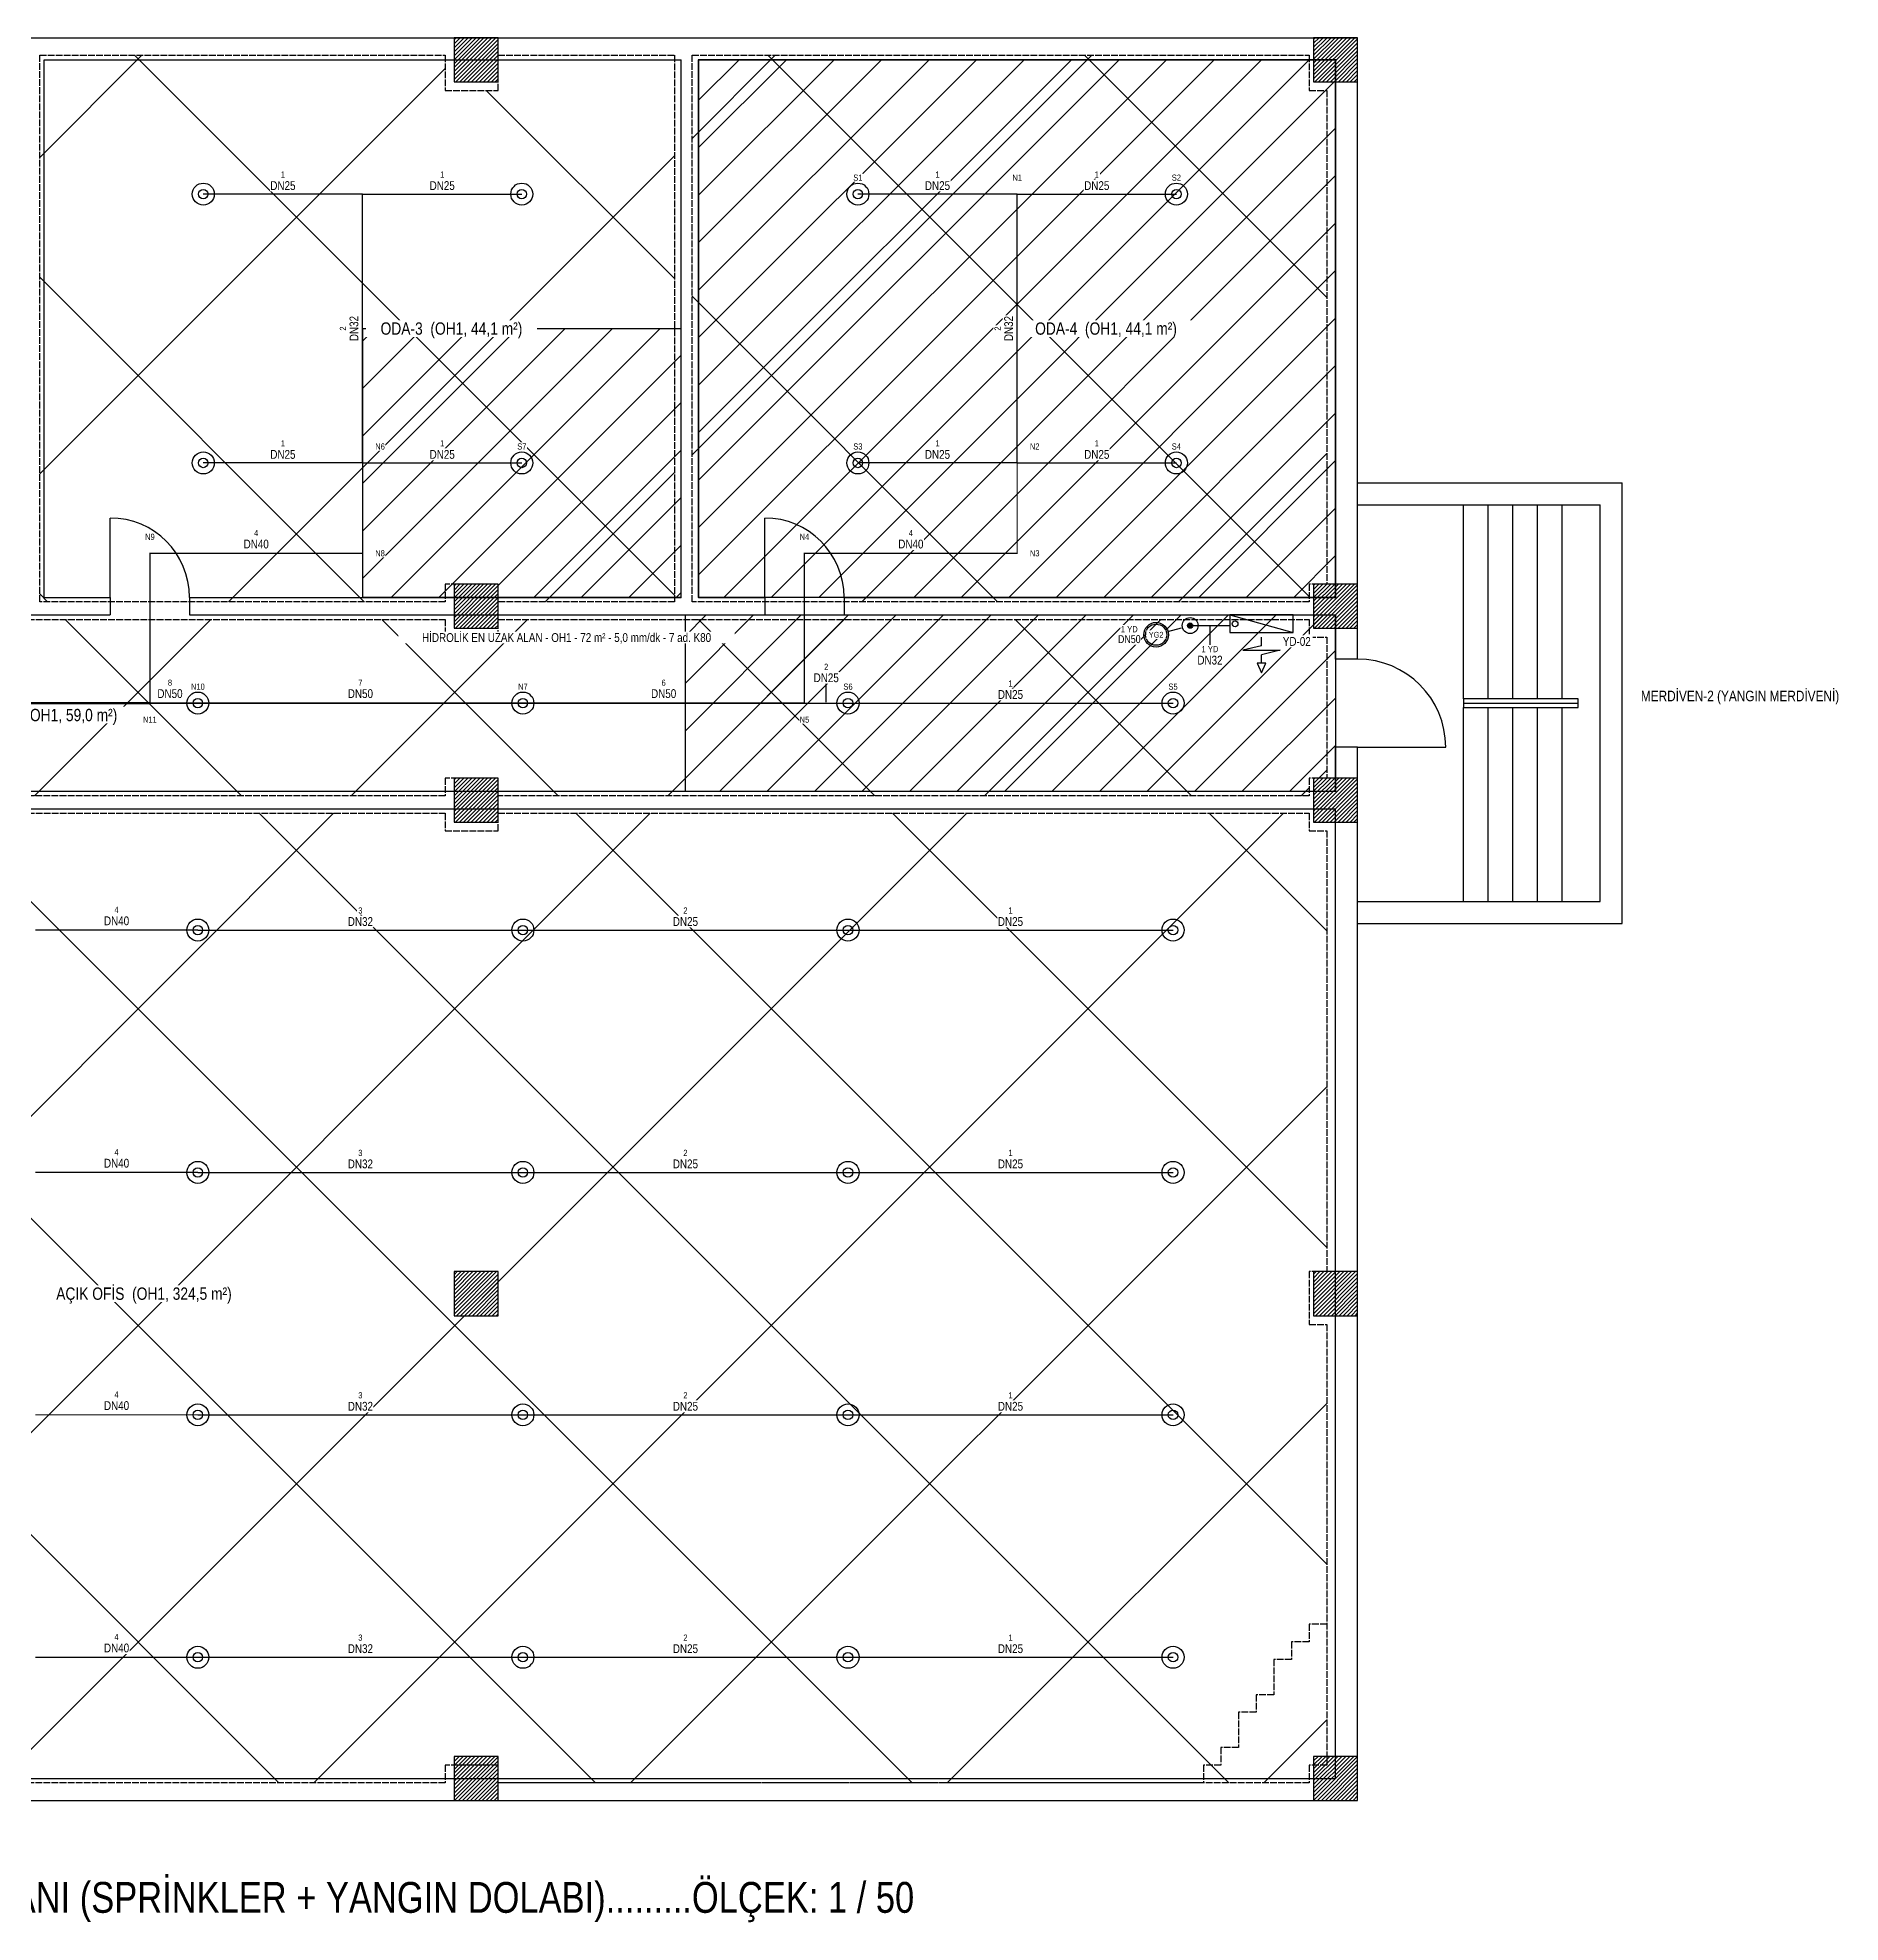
# Model space of a CAD drawing. Header units: centimetres. Extents: x -402 to 7506, y -568 to 2338.
# Drawn here: x 1503 to 3548, y -138 to 2000 of the extents above; entities that cross this region are included whole.
import ezdxf
from ezdxf.enums import TextEntityAlignment as Align

# ---------------------------------------------------------------- set-up
doc = ezdxf.new("R2010")
doc.units = ezdxf.units.CM
doc.linetypes.add('DASHED', pattern=[1.524, 1.27, -0.254])
for name, color, linetype in [('ROTAS-MIMARI-DUVAR', 8, 'Continuous'), ('ROTAS-MIMARI-KAPI', 8, 'Continuous'), ('ROTAS-MIMARI-KOLON', 8, 'Continuous'), ('ROTAS-MIMARI-KOLON-TARAMA', 9, 'Continuous'), ('ROTAS-MIMARI-MAHAL', 7, 'Continuous'), ('ROTAS-MIMARI-MERDIVEN', 8, 'Continuous'), ('ROTAS-YANGIN-BASLIK', 7, 'Continuous'), ('ROTAS-YANGIN-DOLAP', 1, 'Continuous'), ('ROTAS-YANGIN-DOLAP-BORU', 1, 'Continuous'), ('ROTAS-YANGIN-DOLAP-CAP', 1, 'Continuous'), ('ROTAS-YANGIN-DOLAP-ERISIM', 3, 'DASHED'), ('ROTAS-YANGIN-DOLAP-KAPSAMA', 3, 'Continuous'), ('ROTAS-YANGIN-DOLAP-KOLON', 6, 'Continuous'), ('ROTAS-YANGIN-DOLAP-YAZI', 1, 'Continuous'), ('ROTAS-YANGIN-DUGUM', 3, 'Continuous'), ('ROTAS-YANGIN-HIDROLIK-ALAN', 2, 'Continuous'), ('ROTAS-YANGIN-HIDROLIK-TARAMA', 8, 'Continuous'), ('ROTAS-YANGIN-SPR-BORU', 140, 'Continuous'), ('ROTAS-YANGIN-SPR-CAP', 141, 'Continuous'), ('ROTAS-YANGIN-SPRINKLER', 15, 'Continuous')]:
    doc.layers.add(name, color=color, linetype=linetype)
doc.styles.add('ROTAS', font='arial.ttf')

# ---------------------------------------------------------------- blocks, each defined once
blk = doc.blocks.new('ROTAS-SPR-SARKIK')
for radius in [12.5, 5.37]:
    blk.add_circle((0, 0), radius)
blk = doc.blocks.new('ROTAS-YANGIN-DOLABI-PLAN')
for p, q in [((0, 32.8), (-5, 22)), ((-5, 22), (5, 22)), ((5, 22), (0, 32.8)), ((0, 22), (0, 12.3)), ((-21.2, 7.3), (0, 12.3)), ((21.2, 7.3), (-21.2, 7.3)), ((0, 2.3), (21.2, 7.3)), ((0, 2.3), (0, -7.8)), ((36, -32.8), (-36, -12.8)), ((30, -22.8), (30, -22.8))]:
    blk.add_line(p, q)
for points in [[(-36, -12.8), (-36, -32.8), (36, -32.8), (36, -12.8), (-36, -12.8)], [(36, -32.8), (-36, -12.8), (-36, -32.8), (36, -32.8)]]:
    blk.add_lwpolyline(points)
blk.add_circle((30, -22.8), 3.25)
at = {"style": 'ROTAS'}
blk.add_attdef('NO', text='', height=6, dxfattribs=at).set_placement((0, 35.8), align=Align.BOTTOM_CENTER)
blk = doc.blocks.new('ROTAS-SPR-KOLON')
blk.add_hatch(color=7).paths.add_polyline_path([(3, 0), (2.8, 1.1), (2.1, 2.1), (1.1, 2.8), (0, 3), (-1.1, 2.8), (-2.1, 2.1), (-2.8, 1.1), (-3, 0), (-2.8, -1.1), (-2.1, -2.1), (-1.1, -2.8), (0, -3), (1.1, -2.8), (2.1, -2.1), (2.8, -1.1)])
for radius in [9, 3]:
    blk.add_circle((0, 0), radius)

msp = doc.modelspace()

# ---------------------------------------------------------------- hatches: boundary and pattern name
at = {"layer": 'ROTAS-MIMARI-KOLON-TARAMA'}
h = msp.add_hatch(dxfattribs=at)
h.set_pattern_fill('ANSI31')
h.paths.add_polyline_path([(1975, 1950), (2025, 1950), (2025, 2000), (1975, 2000)])
h = msp.add_hatch(dxfattribs=at)
h.set_pattern_fill('ANSI31')
h.paths.add_polyline_path([(2950, 1950), (3000, 1950), (3000, 2000), (2950, 2000)])
h = msp.add_hatch(dxfattribs=at)
h.set_pattern_fill('ANSI31')
h.paths.add_polyline_path([(1975, 1330), (2025, 1330), (2025, 1380), (1975, 1380)])
h = msp.add_hatch(dxfattribs=at)
h.set_pattern_fill('ANSI31')
h.paths.add_polyline_path([(2950, 1330), (3000, 1330), (3000, 1380), (2950, 1380)])
h = msp.add_hatch(dxfattribs=at)
h.set_pattern_fill('ANSI31')
h.paths.add_polyline_path([(1975, 1110), (2025, 1110), (2025, 1160), (1975, 1160)])
h = msp.add_hatch(dxfattribs=at)
h.set_pattern_fill('ANSI31')
h.paths.add_polyline_path([(2950, 1110), (3000, 1110), (3000, 1160), (2950, 1160)])
h = msp.add_hatch(dxfattribs=at)
h.set_pattern_fill('ANSI31')
h.paths.add_polyline_path([(1975, 550), (2025, 550), (2025, 600), (1975, 600)])
h = msp.add_hatch(dxfattribs=at)
h.set_pattern_fill('ANSI31')
h.paths.add_polyline_path([(2950, 550), (3000, 550), (3000, 600), (2950, 600)])
h = msp.add_hatch(dxfattribs=at)
h.set_pattern_fill('ANSI31')
h.paths.add_polyline_path([(1975, 0), (2025, 0), (2025, 50), (1975, 50)])
h = msp.add_hatch(dxfattribs=at)
h.set_pattern_fill('ANSI31')
h.paths.add_polyline_path([(2950, 0), (3000, 0), (3000, 50), (2950, 50)])
at = {"layer": 'ROTAS-YANGIN-DOLAP-KAPSAMA'}
h = msp.add_hatch(dxfattribs=at)
h.set_pattern_fill('ANSI37', scale=80)
h.paths.add_polyline_path([(1505, 1980), (1965, 1980), (1965, 1940), (2025, 1940), (2025, 1980), (2225, 1980), (2225, 1360), (2025, 1360), (2025, 1380), (1965, 1380), (1965, 1360), (1505, 1360)])
h = msp.add_hatch(dxfattribs=at)
h.set_pattern_fill('ANSI37', scale=80)
h.paths.add_polyline_path([(2945, 1360), (2245, 1360), (2245, 1980), (2945, 1980), (2945, 1940), (2965, 1940), (2965, 1380), (2945, 1380)])
h = msp.add_hatch(dxfattribs=at)
h.set_pattern_fill('ANSI37', scale=80)
h.paths.add_polyline_path([(965, 1140), (45, 1140), (45, 1160), (25, 1160), (25, 1320), (45, 1320), (45, 1340), (965, 1340), (965, 1320), (1025, 1320), (1025, 1340), (1965, 1340), (1965, 1320), (2025, 1320), (2025, 1340), (2945, 1340), (2945, 1320), (2965, 1320), (2965, 1160), (2945, 1160), (2945, 1140), (2025, 1140), (2025, 1160), (1965, 1160), (1965, 1140), (1025, 1140), (1025, 1160), (965, 1160)])
h = msp.add_hatch(dxfattribs=at)
h.set_pattern_fill('ANSI37', scale=80)
h.paths.add_polyline_path([(25, 600), (25, 1100), (45, 1100), (45, 1120), (965, 1120), (965, 1100), (1025, 1100), (1025, 1120), (1965, 1120), (1965, 1100), (2025, 1100), (2025, 1120), (2945, 1120), (2945, 1100), (2965, 1100), (2965, 600), (2945, 600), (2945, 540), (2965, 540), (2965, 40), (2945, 40), (2945, 20), (2025, 20), (2025, 40), (1965, 40), (1965, 20), (1025, 20), (1025, 40), (965, 40), (965, 20), (45, 20), (45, 40), (25, 40), (25, 540), (45, 540), (45, 600)])
h.paths.add_polyline_path([(1025, 600), (965, 600), (965, 540), (1025, 540)], flags=0)
h.paths.add_polyline_path([(1965, 540), (2025, 540), (2025, 600), (1965, 600)], flags=0)
at = {"layer": 'ROTAS-YANGIN-HIDROLIK-TARAMA'}
h = msp.add_hatch(dxfattribs=at)
h.set_pattern_fill('ANSI31', scale=12)
h.paths.add_polyline_path([(2252.5, 1975), (2975, 1975), (2975, 1365), (2252.5, 1365)])
h = msp.add_hatch(dxfattribs=at)
h.set_pattern_fill('ANSI31', scale=12)
h.paths.add_polyline_path([(2232.5, 1670), (2232.5, 1365), (1871.3, 1365), (1871.3, 1670)])
h = msp.add_hatch(dxfattribs=at)
h.set_pattern_fill('ANSI31', scale=12)
h.paths.add_polyline_path([(2975, 1345), (2975, 1145), (2237.5, 1145), (2237.5, 1345)])

# ---------------------------------------------------------------- linework, layer by layer
at = {"layer": 'ROTAS-MIMARI-DUVAR'}
for p, q in [((0, 2000), (3000, 2000)), ((3000, 1295), (3000, 2000)), ((1510, 1975), (2232.5, 1975)), ((1510, 1365), (1510, 1975)), ((2232.5, 1365), (2232.5, 1975)), ((2252.5, 1975), (2975, 1975)), ((2252.5, 1365), (2252.5, 1975)), ((2975, 1365), (2975, 1975)), ((3000, 1495), (3300, 1495)), ((3300, 995), (3300, 1495)), ((3000, 1470), (3275, 1470)), ((3275, 1020), (3275, 1470)), ((1510, 1365), (1585, 1365)), ((1675, 1365), (2232.5, 1365)), ((2252.5, 1365), (2327.5, 1365)), ((2417.5, 1365), (2975, 1365)), ((932.5, 1345), (1585, 1345)), ((1675, 1345), (2327.5, 1345)), ((2417.5, 1345), (2975, 1345)), ((2975, 1295), (2975, 1345)), ((2975, 1145), (2975, 1195)), ((3000, 0), (3000, 1195)), ((1350, 1145), (2975, 1145)), ((1350, 1125), (2975, 1125)), ((2975, 25), (2975, 1125)), ((3000, 1020), (3275, 1020)), ((3000, 995), (3300, 995)), ((25, 25), (2975, 25)), ((0, 0), (3000, 0))]:
    msp.add_line(p, q, dxfattribs=at)
at = {"layer": 'ROTAS-MIMARI-KAPI'}
for p, q in [((1585, 1365), (1585, 1455)), ((2327.5, 1365), (2327.5, 1455)), ((1585, 1365), (1585, 1345)), ((1675, 1365), (1675, 1345)), ((2327.5, 1365), (2327.5, 1345)), ((2417.5, 1365), (2417.5, 1345)), ((3000, 1295), (2975, 1295)), ((3000, 1195), (2975, 1195)), ((3000, 1195), (3100, 1195))]:
    msp.add_line(p, q, dxfattribs=at)
for centre, radius in [((1585, 1365), 90), ((2327.5, 1365), 90), ((3000, 1195), 100)]:
    msp.add_arc(centre, radius, 0, 90, dxfattribs=at)
at = {"layer": 'ROTAS-MIMARI-KOLON'}
for points in [[(1975, 1950), (2025, 1950), (2025, 2000), (1975, 2000)], [(2950, 1950), (3000, 1950), (3000, 2000), (2950, 2000)], [(1975, 1330), (2025, 1330), (2025, 1380), (1975, 1380)], [(2950, 1330), (3000, 1330), (3000, 1380), (2950, 1380)], [(1975, 1110), (2025, 1110), (2025, 1160), (1975, 1160)], [(2950, 1110), (3000, 1110), (3000, 1160), (2950, 1160)], [(1975, 550), (2025, 550), (2025, 600), (1975, 600)], [(2950, 550), (3000, 550), (3000, 600), (2950, 600)], [(1975, 0), (2025, 0), (2025, 50), (1975, 50)], [(2950, 0), (3000, 0), (3000, 50), (2950, 50)]]:
    msp.add_lwpolyline(points, close=True, dxfattribs=at)
at = {"layer": 'ROTAS-MIMARI-MERDIVEN'}
for points in [[(3120, 1250), (3120, 1470)], [(3148, 1250), (3148, 1470)], [(3176, 1250), (3176, 1470)], [(3204, 1250), (3204, 1470)], [(3232, 1250), (3232, 1470)], [(3120, 1245), (3250, 1245)], [(3120, 1020), (3120, 1240)], [(3148, 1020), (3148, 1240)], [(3176, 1020), (3176, 1240)], [(3204, 1020), (3204, 1240)], [(3232, 1020), (3232, 1240)]]:
    msp.add_lwpolyline(points, dxfattribs=at)
msp.add_lwpolyline([(3120, 1240), (3250, 1240), (3250, 1250), (3120, 1250)], close=True, dxfattribs=at)
at = {"layer": 'ROTAS-YANGIN-DOLAP-BORU'}
msp.add_lwpolyline([(2810, 1333), (2855, 1333)], dxfattribs=at)
at = {"layer": 'ROTAS-YANGIN-DOLAP-CAP'}
msp.add_line((2832.5, 1332), (2832.5, 1311), dxfattribs=at)
at = {"layer": 'ROTAS-YANGIN-DOLAP-ERISIM', "linetype": 'DASHED', "ltscale": 6}
for points in [[(1505, 1980), (1965, 1980), (1965, 1940), (2025, 1940), (2025, 1980), (2225, 1980), (2225, 1360), (2025, 1360), (2025, 1380), (1965, 1380), (1965, 1360), (1505, 1360)], [(1505, 1980), (1965, 1980), (1965, 1940), (2025, 1940), (2025, 1980), (2225, 1980), (2225, 1360), (2025, 1360), (2025, 1380), (1965, 1380), (1965, 1360), (1505, 1360)], [(2945, 1360), (2245, 1360), (2245, 1980), (2945, 1980), (2945, 1940), (2965, 1940), (2965, 1380), (2945, 1380)], [(2945, 1360), (2245, 1360), (2245, 1980), (2945, 1980), (2945, 1940), (2965, 1940), (2965, 1380), (2945, 1380)]]:
    msp.add_lwpolyline(points, close=True, dxfattribs=at)
for points in [[(1025, 1340), (1965, 1340), (1965, 1320), (2025, 1320), (2025, 1340), (2945, 1340), (2945, 1320), (2965, 1320), (2965, 1160), (2945, 1160), (2945, 1140), (2025, 1140), (2025, 1160), (1965, 1160), (1965, 1140), (1025, 1140)], [(1025, 1340), (1965, 1340), (1965, 1320), (2025, 1320), (2025, 1340), (2945, 1340), (2945, 1320), (2965, 1320), (2965, 1160), (2945, 1160), (2945, 1140), (2025, 1140), (2025, 1160), (1965, 1160), (1965, 1140), (1025, 1140)], [(1025, 1120), (1965, 1120), (1965, 1100), (2025, 1100), (2025, 1120), (2945, 1120), (2945, 1100), (2965, 1100), (2965, 600), (2945, 600), (2945, 540), (2965, 540), (2965, 40), (2945, 40), (2945, 20), (2025, 20), (2025, 40), (1965, 40), (1965, 20), (1025, 20)], [(1025, 1120), (1965, 1120), (1965, 1100), (2025, 1100), (2025, 1120), (2945, 1120), (2945, 1100), (2965, 1100), (2965, 600), (2945, 600), (2945, 540), (2965, 540), (2965, 200), (2945, 200), (2945, 180), (2925, 180), (2925, 160), (2905, 160), (2905, 120), (2885, 120), (2885, 100), (2865, 100), (2865, 60), (2845, 60), (2845, 40), (2825, 40), (2825, 20), (2025, 20), (2025, 40), (1965, 40), (1965, 20), (1025, 20)]]:
    msp.add_lwpolyline(points, dxfattribs=at)
at = {"layer": 'ROTAS-YANGIN-DOLAP-KOLON'}
msp.add_line((2784.9, 1326.3), (2800.3, 1330.4), dxfattribs=at)
for radius in [14, 12]:
    msp.add_circle((2771.4, 1322.6), radius, dxfattribs=at)
at = {"layer": 'ROTAS-YANGIN-HIDROLIK-ALAN', "linetype": 'DASHED', "ltscale": 8, "const_width": 1.5}
for points in [[(2252.5, 1975), (2975, 1975), (2975, 1365), (2252.5, 1365)], [(2232.5, 1670), (2232.5, 1365), (1871.3, 1365), (1871.3, 1670)], [(2975, 1345), (2975, 1145), (2237.5, 1145), (2237.5, 1345)]]:
    msp.add_lwpolyline(points, close=True, dxfattribs=at)
at = {"layer": 'ROTAS-YANGIN-SPR-BORU'}
for points in [[(1871.2, 1822.5), (1690.6, 1822.5)], [(1871.2, 1517.5), (1871.2, 1822.5)], [(1871.2, 1822.5), (2051.9, 1822.5)], [(2613.8, 1822.5), (2433.1, 1822.5)], [(2613.8, 1517.5), (2613.8, 1822.5)], [(2613.8, 1822.5), (2794.4, 1822.5)], [(1871.2, 1517.5), (1690.6, 1517.5)], [(1871.2, 1517.5), (2051.9, 1517.5)], [(2613.8, 1517.5), (2433.1, 1517.5)], [(2613.8, 1517.5), (2794.4, 1517.5)], [(2372.5, 1245), (2421.9, 1245)], [(2421.9, 1245), (2790.6, 1245)], [(1684.4, 987.5), (2053.1, 987.5)], [(2053.1, 987.5), (2421.9, 987.5)], [(2421.9, 987.5), (2790.6, 987.5)], [(1684.4, 712.5), (2053.1, 712.5)], [(2053.1, 712.5), (2421.9, 712.5)], [(2421.9, 712.5), (2790.6, 712.5)], [(1684.4, 437.5), (2053.1, 437.5)], [(2053.1, 437.5), (2421.9, 437.5)], [(2421.9, 437.5), (2790.6, 437.5)], [(1684.4, 162.5), (2053.1, 162.5)], [(2053.1, 162.5), (2421.9, 162.5)], [(2421.9, 162.5), (2790.6, 162.5)]]:
    msp.add_lwpolyline(points, dxfattribs=at)
for points, const_width in [([(1630, 1245), (1630, 1415), (1871.2, 1415), (1871.2, 1517.5)], 1.5), ([(2372.5, 1245), (2372.5, 1415), (2613.8, 1415), (2613.8, 1517.5)], 1.5), ([(1315.6, 1245), (1630, 1245)], 2.5), ([(1630, 1245), (1684.4, 1245)], 2), ([(1684.4, 1245), (2053.1, 1245)], 2), ([(2053.1, 1245), (2372.5, 1245)], 2), ([(1500, 987.5), (1684.4, 987.5)], 1.5), ([(1500, 712.5), (1684.4, 712.5)], 1.5), ([(1500, 437.5), (1684.4, 437.5)], 1.5), ([(1500, 162.5), (1684.4, 162.5)], 1.5)]:
    msp.add_lwpolyline(points, dxfattribs=dict(at, const_width=const_width))
at = {"layer": 'ROTAS-YANGIN-SPR-CAP'}
msp.add_line((2397.2, 1246), (2397.2, 1267), dxfattribs=at)

# ---------------------------------------------------------------- block references
at = {"layer": 'ROTAS-YANGIN-DOLAP', "rotation": -180}
msp.add_blockref('ROTAS-YANGIN-DOLABI-PLAN', (2891, 1312.2), dxfattribs=at)
at = {"layer": 'ROTAS-YANGIN-DOLAP-KOLON'}
msp.add_blockref('ROTAS-SPR-KOLON', (2810, 1333), dxfattribs=at)
at = {"layer": 'ROTAS-YANGIN-SPRINKLER'}
for p in [(1690.6, 1822.5), (2051.9, 1822.5), (2433.1, 1822.5), (2794.4, 1822.5), (1690.6, 1517.5), (2051.9, 1517.5), (2433.1, 1517.5), (2794.4, 1517.5), (1684.4, 1245), (2053.1, 1245), (2421.9, 1245), (2790.6, 1245), (1684.4, 987.5), (2053.1, 987.5), (2421.9, 987.5), (2790.6, 987.5), (1684.4, 712.5), (2053.1, 712.5), (2421.9, 712.5), (2790.6, 712.5), (1684.4, 437.5), (2053.1, 437.5), (2421.9, 437.5), (2790.6, 437.5), (1684.4, 162.5), (2053.1, 162.5), (2421.9, 162.5), (2790.6, 162.5)]:
    msp.add_blockref('ROTAS-SPR-SARKIK', p, dxfattribs=at)

# ---------------------------------------------------------------- texts
at = {"layer": 'ROTAS-YANGIN-BASLIK', "style": 'ROTAS', "width": 0.8}
msp.add_text('NORMAL KAT (ZEMİN - 4. KAT) YANGIN TESİSATI PLANI (SPRİNKLER + YANGIN DOLABI).........ÖLÇEK: 1 / 50', height=35, dxfattribs=at).set_placement((1500, -110), align=Align.MIDDLE_CENTER)

# ---------------------------------------------------------------- wipeouts: each hides what was drawn before it
msp.add_wipeout([(3320, 1245), (3547.5, 1245), (3547.5, 1261.2), (3320, 1261.2)])

# ---------------------------------------------------------------- next in the draw order: texts
at = {"layer": 'ROTAS-MIMARI-MAHAL', "style": 'ROTAS', "width": 0.8}
msp.add_text('MERDİVEN-2 (YANGIN MERDİVENİ)', height=12, dxfattribs=at).set_placement((3433.8, 1253.1), align=Align.MIDDLE_CENTER)

# ---------------------------------------------------------------- next in the draw order: wipeouts: each hides what was drawn before it
for points in [[(1766.1, 1825.5), (1795.7, 1825.5), (1795.7, 1839), (1766.1, 1839)], [(1946.8, 1825.5), (1976.4, 1825.5), (1976.4, 1839), (1946.8, 1839)], [(2427.2, 1836.5), (2439, 1836.5), (2439, 1845.9), (2427.2, 1845.9)], [(2508.6, 1825.5), (2538.2, 1825.5), (2538.2, 1839), (2508.6, 1839)], [(2607.9, 1836.5), (2619.7, 1836.5), (2619.7, 1845.9), (2607.9, 1845.9)], [(2689.3, 1825.5), (2718.9, 1825.5), (2718.9, 1839), (2689.3, 1839)], [(2788.5, 1836.5), (2800.3, 1836.5), (2800.3, 1845.9), (2788.5, 1845.9)], [(1854.7, 1655.2), (1868.2, 1655.2), (1868.2, 1684.8), (1854.7, 1684.8)], [(2597.3, 1655.2), (2610.8, 1655.2), (2610.8, 1684.8), (2597.3, 1684.8)], [(1885.2, 1531.5), (1897, 1531.5), (1897, 1540.9), (1885.2, 1540.9)], [(2046, 1531.5), (2057.8, 1531.5), (2057.8, 1540.9), (2046, 1540.9)], [(2427.2, 1531.5), (2439, 1531.5), (2439, 1540.9), (2427.2, 1540.9)], [(2627.8, 1531.5), (2639.6, 1531.5), (2639.6, 1540.9), (2627.8, 1540.9)], [(2788.5, 1531.5), (2800.3, 1531.5), (2800.3, 1540.9), (2788.5, 1540.9)], [(1766.1, 1520.5), (1795.7, 1520.5), (1795.7, 1534), (1766.1, 1534)], [(1946.8, 1520.5), (1976.4, 1520.5), (1976.4, 1534), (1946.8, 1534)], [(2508.6, 1520.5), (2538.2, 1520.5), (2538.2, 1534), (2508.6, 1534)], [(2689.3, 1520.5), (2718.9, 1520.5), (2718.9, 1534), (2689.3, 1534)], [(1624.1, 1429), (1635.9, 1429), (1635.9, 1438.4), (1624.1, 1438.4)], [(2366.6, 1429), (2378.4, 1429), (2378.4, 1438.4), (2366.6, 1438.4)], [(1735.8, 1418.8), (1765.4, 1418.8), (1765.4, 1432.2), (1735.8, 1432.2)], [(1885.2, 1410.3), (1897, 1410.3), (1897, 1419.7), (1885.2, 1419.7)], [(2478.3, 1418.8), (2508, 1418.8), (2508, 1432.2), (2478.3, 1432.2)], [(2627.8, 1410.3), (2639.6, 1410.3), (2639.6, 1419.7), (2627.8, 1419.7)], [(1911.9, 1312.7), (2293.5, 1312.7), (2293.5, 1326.2), (1911.9, 1326.2)], [(2760.4, 1317.6), (2782.4, 1317.6), (2782.4, 1327.6), (2760.4, 1327.6)], [(2913, 1308.2), (2949, 1308.2), (2949, 1321.8), (2913, 1321.8)], [(2817.7, 1287), (2847.3, 1287), (2847.3, 1300.5), (2817.7, 1300.5)], [(1638, 1249), (1667.6, 1249), (1667.6, 1262.5), (1638, 1262.5)], [(1854, 1249), (1883.5, 1249), (1883.5, 1262.5), (1854, 1262.5)], [(2047.2, 1259), (2059, 1259), (2059, 1268.4), (2047.2, 1268.4)], [(2198, 1249), (2227.6, 1249), (2227.6, 1262.5), (2198, 1262.5)], [(2382.4, 1267), (2412, 1267), (2412, 1280.5), (2382.4, 1280.5)], [(2784.7, 1259), (2796.5, 1259), (2796.5, 1268.4), (2784.7, 1268.4)], [(1394.2, 1222.1), (1605.8, 1222.1), (1605.8, 1241), (1394.2, 1241)], [(2591.4, 1248), (2621.1, 1248), (2621.1, 1261.5), (2591.4, 1261.5)], [(1621.9, 1221.6), (1638.1, 1221.6), (1638.1, 1231), (1621.9, 1231)], [(2366.6, 1221.6), (2378.4, 1221.6), (2378.4, 1231), (2366.6, 1231)], [(1577.4, 991.2), (1607, 991.2), (1607, 1004.8), (1577.4, 1004.8)], [(1854, 990.5), (1883.5, 990.5), (1883.5, 1004), (1854, 1004)], [(2222.7, 990.5), (2252.3, 990.5), (2252.3, 1004), (2222.7, 1004)], [(2591.4, 990.5), (2621.1, 990.5), (2621.1, 1004), (2591.4, 1004)], [(1577.4, 716.2), (1607, 716.2), (1607, 729.8), (1577.4, 729.8)], [(1854, 715.5), (1883.5, 715.5), (1883.5, 729), (1854, 729)], [(2222.7, 715.5), (2252.3, 715.5), (2252.3, 729), (2222.7, 729)], [(2591.4, 715.5), (2621.1, 715.5), (2621.1, 729), (2591.4, 729)], [(1504, 565.5), (1742.6, 565.5), (1742.6, 584.5), (1504, 584.5)], [(1577.4, 441.2), (1607, 441.2), (1607, 454.8), (1577.4, 454.8)], [(1854, 440.5), (1883.5, 440.5), (1883.5, 454), (1854, 454)], [(2222.7, 440.5), (2252.3, 440.5), (2252.3, 454), (2222.7, 454)], [(2591.4, 440.5), (2621.1, 440.5), (2621.1, 454), (2591.4, 454)], [(1577.4, 166.2), (1607, 166.2), (1607, 179.8), (1577.4, 179.8)], [(1854, 165.5), (1883.5, 165.5), (1883.5, 179), (1854, 179)], [(2222.7, 165.5), (2252.3, 165.5), (2252.3, 179), (2222.7, 179)], [(2591.4, 165.5), (2621.1, 165.5), (2621.1, 179), (2591.4, 179)]]:
    msp.add_wipeout(points)

# ---------------------------------------------------------------- next in the draw order: texts
for s, p in [('KORİDOR  (OH1, 59,0 m²)', (1500, 1231.5)), ('AÇIK OFİS  (OH1, 324,5 m²)', (1623.3, 575))]:
    msp.add_text(s, height=14, dxfattribs=at).set_placement(p, align=Align.MIDDLE_CENTER)
at = {"layer": 'ROTAS-YANGIN-DOLAP-CAP', "style": 'ROTAS', "width": 0.8}
msp.add_text('DN32', height=10, dxfattribs=at).set_placement((2832.5, 1293.8), align=Align.MIDDLE_CENTER)
at = {"layer": 'ROTAS-YANGIN-DOLAP-KOLON', "style": 'ROTAS', "width": 0.8}
msp.add_text('YG2', height=6.5, dxfattribs=at).set_placement((2771.4, 1322.6), align=Align.MIDDLE_CENTER)
at = {"layer": 'ROTAS-YANGIN-DOLAP-YAZI', "style": 'ROTAS', "width": 0.8}
msp.add_text('YD-02', height=10, dxfattribs=at).set_placement((2931, 1315), align=Align.MIDDLE_CENTER)
at = {"layer": 'ROTAS-YANGIN-DUGUM', "style": 'ROTAS', "width": 0.8}
for s, p in [('S1', (2433.1, 1841.2)), ('N1', (2613.8, 1841.2)), ('S2', (2794.4, 1841.2)), ('N6', (1891.1, 1536.2)), ('S7', (2051.9, 1536.2)), ('S3', (2433.1, 1536.2)), ('N2', (2633.7, 1536.2)), ('S4', (2794.4, 1536.2)), ('N9', (1630, 1433.7)), ('N4', (2372.5, 1433.7)), ('N8', (1891.1, 1415)), ('N3', (2633.7, 1415)), ('N7', (2053.1, 1263.7)), ('S5', (2790.6, 1263.7)), ('N11', (1630, 1226.3)), ('N5', (2372.5, 1226.3))]:
    msp.add_text(s, height=7, dxfattribs=at).set_placement(p, align=Align.MIDDLE_CENTER)
at = {"layer": 'ROTAS-YANGIN-HIDROLIK-ALAN', "style": 'ROTAS', "width": 0.8}
msp.add_text('HİDROLİK EN UZAK ALAN - OH1 - 72 m² - 5,0 mm/dk - 7 ad. K80', height=10, dxfattribs=at).set_placement((2102.7, 1319.4), align=Align.MIDDLE_CENTER)
at = {"layer": 'ROTAS-YANGIN-SPR-CAP', "style": 'ROTAS', "width": 0.8}
for s, p in [('DN25', (1780.9, 1832.2)), ('DN25', (1961.6, 1832.2)), ('DN25', (2523.4, 1832.2)), ('DN25', (2704.1, 1832.2)), ('DN25', (1780.9, 1527.2)), ('DN25', (1961.6, 1527.2)), ('DN25', (2523.4, 1527.2)), ('DN25', (2704.1, 1527.2)), ('DN40', (1750.6, 1425.5)), ('DN40', (2493.2, 1425.5)), ('DN25', (2397.2, 1273.8)), ('DN50', (1652.8, 1255.8)), ('DN50', (1868.8, 1255.8)), ('DN50', (2212.8, 1255.8)), ('DN25', (2606.2, 1254.8)), ('DN40', (1592.2, 998)), ('DN32', (1868.8, 997.2)), ('DN25', (2237.5, 997.2)), ('DN25', (2606.2, 997.2)), ('DN40', (1592.2, 723)), ('DN32', (1868.8, 722.2)), ('DN25', (2237.5, 722.2)), ('DN25', (2606.2, 722.2)), ('DN40', (1592.2, 448)), ('DN32', (1868.8, 447.2)), ('DN25', (2237.5, 447.2)), ('DN25', (2606.2, 447.2)), ('DN40', (1592.2, 173)), ('DN32', (1868.8, 172.2)), ('DN25', (2237.5, 172.2)), ('DN25', (2606.2, 172.2))]:
    msp.add_text(s, height=10, dxfattribs=at).set_placement(p, align=Align.MIDDLE_CENTER)
for p in [(1861.5, 1670), (2604.1, 1670)]:
    msp.add_text('DN32', height=10, rotation=90, dxfattribs=at).set_placement(p, align=Align.MIDDLE_CENTER)

# ---------------------------------------------------------------- next in the draw order: wipeouts: each hides what was drawn before it
for points in [[(1777.3, 1840), (1784.5, 1840), (1784.5, 1849.4), (1777.3, 1849.4)], [(1957.9, 1840), (1965.2, 1840), (1965.2, 1849.4), (1957.9, 1849.4)], [(2519.8, 1840), (2527.1, 1840), (2527.1, 1849.4), (2519.8, 1849.4)], [(2700.5, 1840), (2707.7, 1840), (2707.7, 1849.4), (2700.5, 1849.4)], [(1844.3, 1666.4), (1853.7, 1666.4), (1853.7, 1673.6), (1844.3, 1673.6)], [(1875.2, 1660.5), (2069, 1660.5), (2069, 1679.5), (1875.2, 1679.5)], [(2586.9, 1666.4), (2596.3, 1666.4), (2596.3, 1673.6), (2586.9, 1673.6)], [(2617.8, 1660.5), (2811.5, 1660.5), (2811.5, 1679.5), (2617.8, 1679.5)], [(1777.3, 1535), (1784.5, 1535), (1784.5, 1544.4), (1777.3, 1544.4)], [(1957.9, 1535), (1965.2, 1535), (1965.2, 1544.4), (1957.9, 1544.4)], [(2519.8, 1535), (2527.1, 1535), (2527.1, 1544.4), (2519.8, 1544.4)], [(2700.5, 1535), (2707.7, 1535), (2707.7, 1544.4), (2700.5, 1544.4)], [(1747, 1433.2), (1754.2, 1433.2), (1754.2, 1442.7), (1747, 1442.7)], [(2489.5, 1433.2), (2496.8, 1433.2), (2496.8, 1442.7), (2489.5, 1442.7)], [(2727.7, 1311.5), (2754.4, 1311.5), (2754.4, 1323.6), (2727.7, 1323.6)], [(2822.1, 1301.6), (2842.9, 1301.6), (2842.9, 1311), (2822.1, 1311)], [(2393.6, 1281.5), (2400.8, 1281.5), (2400.8, 1290.9), (2393.6, 1290.9)], [(1649.2, 1263.5), (1656.5, 1263.5), (1656.5, 1272.9), (1649.2, 1272.9)], [(1676.3, 1259), (1692.5, 1259), (1692.5, 1268.4), (1676.3, 1268.4)], [(1865.1, 1263.5), (1872.4, 1263.5), (1872.4, 1272.9), (1865.1, 1272.9)], [(2209.2, 1263.5), (2216.4, 1263.5), (2216.4, 1272.9), (2209.2, 1272.9)], [(2416, 1259), (2427.8, 1259), (2427.8, 1268.4), (2416, 1268.4)], [(2602.6, 1262.5), (2609.9, 1262.5), (2609.9, 1271.9), (2602.6, 1271.9)], [(1588.6, 1005.8), (1595.8, 1005.8), (1595.8, 1015.2), (1588.6, 1015.2)], [(1865.1, 1005), (1872.4, 1005), (1872.4, 1014.5), (1865.1, 1014.5)], [(2233.9, 1005), (2241.1, 1005), (2241.1, 1014.5), (2233.9, 1014.5)], [(2602.6, 1005), (2609.9, 1005), (2609.9, 1014.5), (2602.6, 1014.5)], [(1588.6, 730.8), (1595.8, 730.8), (1595.8, 740.2), (1588.6, 740.2)], [(1865.1, 730), (1872.4, 730), (1872.4, 739.5), (1865.1, 739.5)], [(2233.9, 730), (2241.1, 730), (2241.1, 739.5), (2233.9, 739.5)], [(2602.6, 730), (2609.9, 730), (2609.9, 739.5), (2602.6, 739.5)], [(1588.6, 455.8), (1595.8, 455.8), (1595.8, 465.2), (1588.6, 465.2)], [(1865.1, 455), (1872.4, 455), (1872.4, 464.5), (1865.1, 464.5)], [(2233.9, 455), (2241.1, 455), (2241.1, 464.5), (2233.9, 464.5)], [(2602.6, 455), (2609.9, 455), (2609.9, 464.5), (2602.6, 464.5)], [(1588.6, 180.8), (1595.8, 180.8), (1595.8, 190.2), (1588.6, 190.2)], [(1865.1, 180), (1872.4, 180), (1872.4, 189.4), (1865.1, 189.4)], [(2233.9, 180), (2241.1, 180), (2241.1, 189.4), (2233.9, 189.4)], [(2602.6, 180), (2609.9, 180), (2609.9, 189.4), (2602.6, 189.4)]]:
    msp.add_wipeout(points)

# ---------------------------------------------------------------- next in the draw order: texts
at = {"layer": 'ROTAS-MIMARI-MAHAL', "style": 'ROTAS', "width": 0.8}
for s, p in [('ODA-3  (OH1, 44,1 m²)', (1972.1, 1670)), ('ODA-4  (OH1, 44,1 m²)', (2714.6, 1670))]:
    msp.add_text(s, height=14, dxfattribs=at).set_placement(p, align=Align.MIDDLE_CENTER)
at = {"layer": 'ROTAS-YANGIN-DOLAP-CAP', "style": 'ROTAS', "width": 0.8}
for s, height, p in [('DN50', 9, (2741, 1317.6)), ('1 YD', 7, (2832.5, 1306.3))]:
    msp.add_text(s, height=height, dxfattribs=at).set_placement(p, align=Align.MIDDLE_CENTER)
at = {"layer": 'ROTAS-YANGIN-DUGUM', "style": 'ROTAS', "width": 0.8}
for s, p in [('N10', (1684.4, 1263.7)), ('S6', (2421.9, 1263.7))]:
    msp.add_text(s, height=7, dxfattribs=at).set_placement(p, align=Align.MIDDLE_CENTER)
at = {"layer": 'ROTAS-YANGIN-SPR-CAP', "style": 'ROTAS', "width": 0.8}
for s, p in [('1', (1780.9, 1844.7)), ('1', (1961.6, 1844.7)), ('1', (2523.4, 1844.7)), ('1', (2704.1, 1844.7)), ('1', (1780.9, 1539.7)), ('1', (1961.6, 1539.7)), ('1', (2523.4, 1539.7)), ('1', (2704.1, 1539.7)), ('4', (1750.6, 1438)), ('4', (2493.2, 1438)), ('2', (2397.2, 1286.2)), ('8', (1652.8, 1268.2)), ('7', (1868.8, 1268.2)), ('6', (2212.8, 1268.2)), ('1', (2606.2, 1267.2)), ('4', (1592.2, 1010.5)), ('3', (1868.8, 1009.7)), ('2', (2237.5, 1009.7)), ('1', (2606.2, 1009.7)), ('4', (1592.2, 735.5)), ('3', (1868.8, 734.7)), ('2', (2237.5, 734.7)), ('1', (2606.2, 734.7)), ('4', (1592.2, 460.5)), ('3', (1868.8, 459.7)), ('2', (2237.5, 459.7)), ('1', (2606.2, 459.7)), ('4', (1592.2, 185.5)), ('3', (1868.8, 184.7)), ('2', (2237.5, 184.7)), ('1', (2606.2, 184.7))]:
    msp.add_text(s, height=7, dxfattribs=at).set_placement(p, align=Align.MIDDLE_CENTER)
for p in [(1849, 1670), (2591.6, 1670)]:
    msp.add_text('2', height=7, rotation=90, dxfattribs=at).set_placement(p, align=Align.MIDDLE_CENTER)

# ---------------------------------------------------------------- next in the draw order: wipeouts: each hides what was drawn before it
msp.add_wipeout([(2730.7, 1324.1), (2751.4, 1324.1), (2751.4, 1333.6), (2730.7, 1333.6)])

# ---------------------------------------------------------------- next in the draw order: texts
at = {"layer": 'ROTAS-YANGIN-DOLAP-CAP', "style": 'ROTAS', "width": 0.8}
msp.add_text('1 YD', height=7, dxfattribs=at).set_placement((2741, 1328.9), align=Align.MIDDLE_CENTER)

doc.saveas('drawing.dxf')
